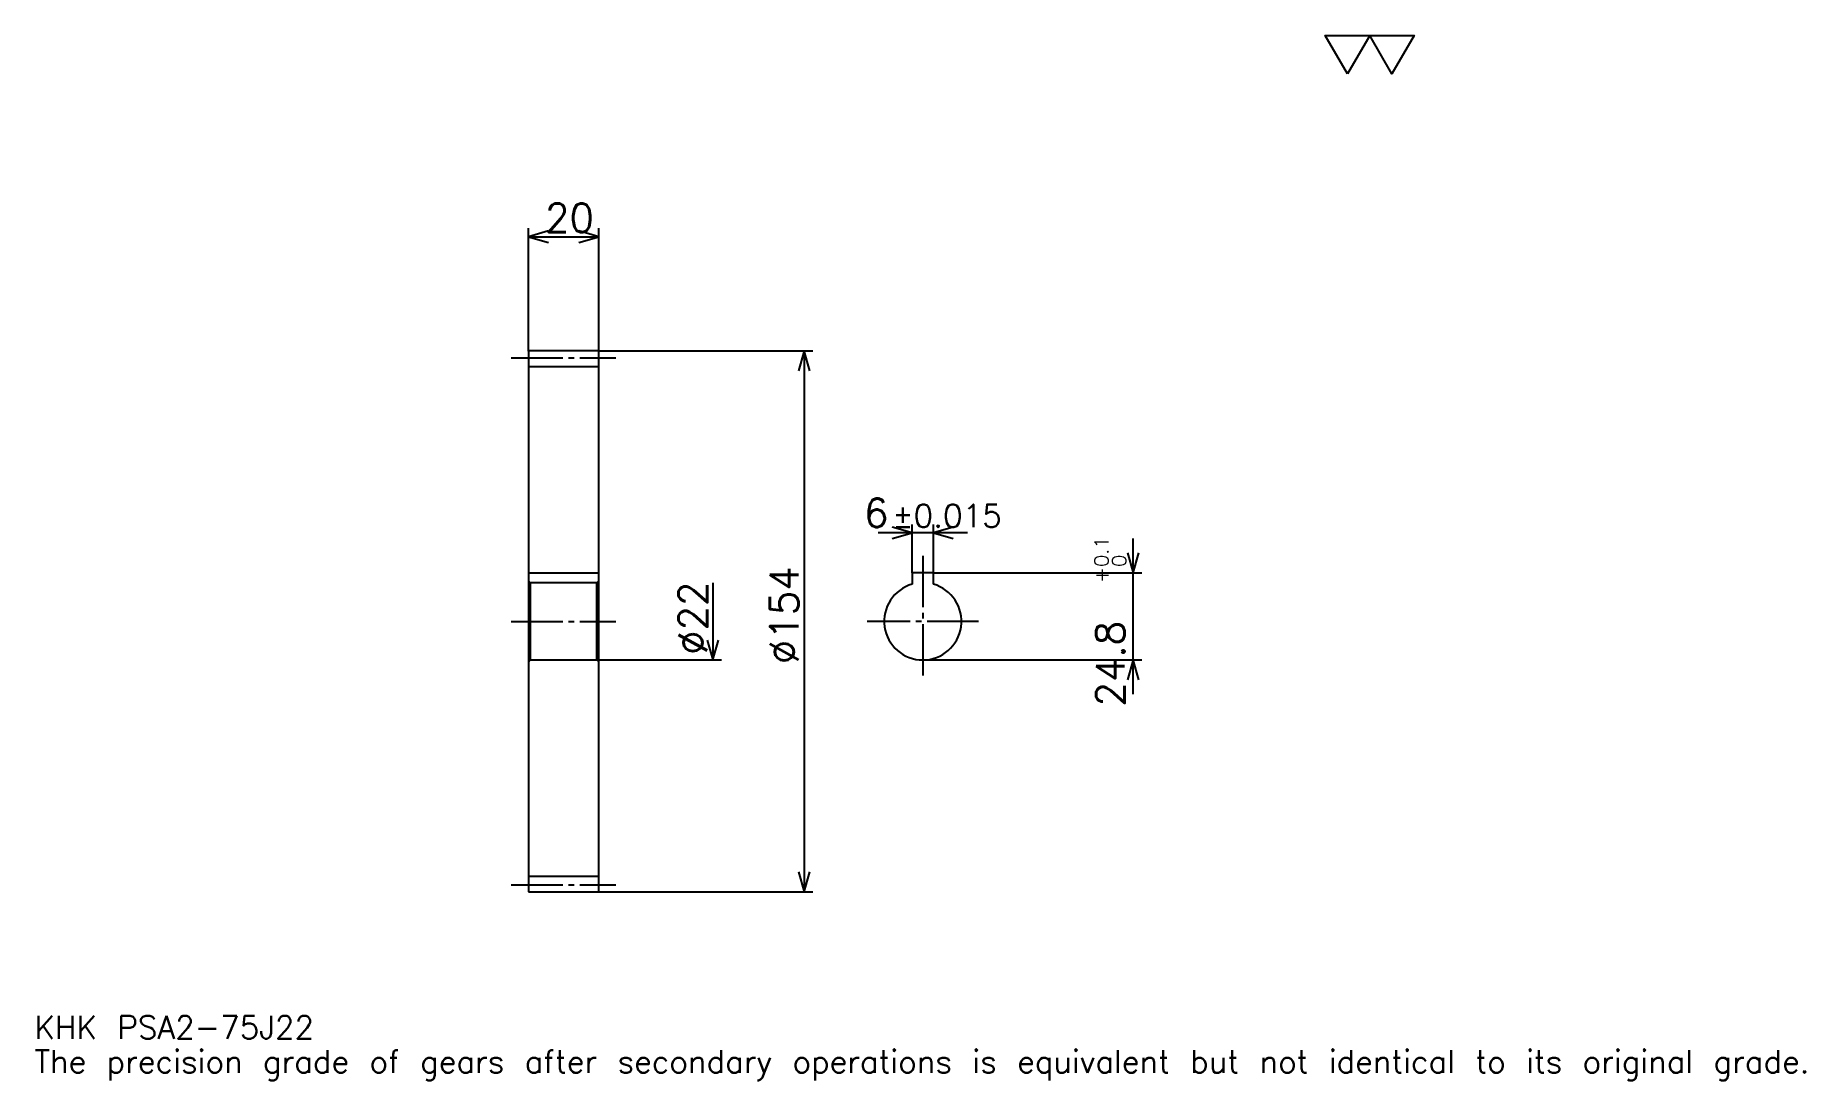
# Model space of a CAD drawing. Extents: x 17 to 520, y 6 to 303.
import ezdxf

# ---------------------------------------------------------------- set-up
doc = ezdxf.new("R2010")
doc.units = 0
doc.linetypes.add('DASHDOT', pattern=[19.5, 14.625, -1.625, 1.625, -1.625])
doc.layers.get('0').update_dxf_attribs({"linetype": 'CONTINUOUS'})
doc.layers.add('DASHDOT', color=6, linetype='DASHDOT')
doc.styles.add('KANJI', font='TXT', dxfattribs={"bigfont": 'BIGFONT'})

msp = doc.modelspace()

# ---------------------------------------------------------------- linework, layer by layer
at = {"color": 5}
for p, q in [((156.875, 213.6875), (156.875, 248.625)), ((176.875, 213.6875), (176.875, 248.625)), ((156.875, 246.1875), (176.875, 246.1875)), ((156.875, 213.587494), (156.875, 213.6875)), ((176.774994, 213.6875), (176.875, 213.6875)), ((176.875, 213.6875), (237.8125, 213.6875)), ((176.875, 213.587494), (176.875, 213.6875)), ((235.375, 213.6875), (235.375, 59.6875)), ((281.875, 161.862503), (256.375, 161.862503)), ((266.125, 150.487503), (266.125, 164.300003)), ((272.125, 150.487503), (272.125, 164.300003)), ((329, 115.9375), (329, 160.237503)), ((209.375, 147.6875), (209.375, 125.6875)), ((272.125, 150.487503), (331.4375, 150.487503)), ((176.875, 125.6875), (211.8125, 125.6875)), ((269.125, 125.6875), (331.4375, 125.6875)), ((176.774994, 59.6875), (176.875, 59.6875)), ((176.875, 59.6875), (237.8125, 59.6875))]:
    msp.add_line(p, q, dxfattribs=at)
at = {"color": 4}
for p, q in [((156.875, 209.1875), (176.875, 209.1875)), ((156.875, 150.487503), (176.875, 150.487503)), ((176.875, 148.1875), (176.375, 147.6875)), ((156.875, 125.1875), (157.375, 125.6875)), ((176.875, 125.1875), (176.375, 125.6875)), ((156.875, 64.1875), (176.875, 64.1875))]:
    msp.add_line(p, q, dxfattribs=at)
at = {"color": 7}
msp.add_lwpolyline([(390, 292.5), (383.662506, 303.484985), (409.012512, 303.484985), (402.674988, 292.5), (396.337494, 303.484985), (390, 292.5)], dxfattribs=at)
at = {"color": 5}
for points in [[(162.5625, 247.8125), (156.875, 246.1875), (162.5625, 244.5625)], [(171.1875, 244.5625), (176.875, 246.1875), (171.1875, 247.8125)], [(237, 208), (235.375, 213.6875), (233.75, 208)], [(260.4375, 160.237503), (266.125, 161.862503), (260.4375, 163.487503)], [(277.8125, 163.487503), (272.125, 161.862503), (277.8125, 160.237503)], [(327.375, 156.175003), (329, 150.487503), (330.625, 156.175003)], [(207.75, 131.375), (209.375, 125.6875), (211, 131.375)], [(330.625, 120), (329, 125.6875), (327.375, 120)], [(233.75, 65.375), (235.375, 59.6875), (237, 65.375)]]:
    msp.add_lwpolyline(points, dxfattribs=at)
at = {"color": 4}
for points in [[(156.875, 125.1875), (156.875, 59.787498), (156.975006, 59.6875), (176.774994, 59.6875), (176.875, 59.787498), (176.875, 213.587494), (176.774994, 213.6875), (156.975006, 213.6875), (156.875, 213.587494), (156.875, 125.1875)], [(156.875, 148.1875), (157.375, 147.6875), (157.375, 125.6875), (176.375, 125.6875), (176.375, 147.6875), (157.375, 147.6875)], [(272.125, 147.270508), (272.125, 150.487503), (266.125, 150.487503), (266.125, 147.270508)]]:
    msp.add_lwpolyline(points, dxfattribs=at)
msp.add_arc((269.125, 136.6875), 11, 105.82662089, 74.17337911, dxfattribs=at)
at = {"layer": 'DASHDOT', "color": 7}
for p, q in [((152, 211.6875), (181.75, 211.6875)), ((269.125, 155.362503), (269.125, 120.8125)), ((152, 136.6875), (181.75, 136.6875)), ((285, 136.6875), (253.25, 136.6875)), ((152, 61.6875), (181.75, 61.6875))]:
    msp.add_line(p, q, dxfattribs=at)

# ---------------------------------------------------------------- texts
at = {"color": 7, "style": 'KANJI'}
for s, height, p in [('20', 8.125, (161.59375, 247.487503)), ('6', 8.125, (252.353394, 163.487503)), ('%%p0.015', 6.5, (260.396149, 163.487503)), ('KHK PSA2-75J22', 6.5, (16.25, 17.875)), ('The precision grade of gears after secondary operations is equivalent but not identical to its original grade.', 6.5, (16.25, 8.125))]:
    msp.add_text(s, height=height, dxfattribs=at).set_placement(p)
for s, height, p in [('0.1', 4.0625, (322.012512, 152.158432)), ('%%c154', 8.125, (233.75, 124.5)), ('+', 4.0625, (322.012512, 147.608429)), ('0', 4.0625, (327.049988, 152.158432)), ('%%c22', 8.125, (207.75, 127.140625)), ('24.8', 8.125, (326.5625, 112.440216))]:
    msp.add_text(s, height=height, rotation=90, dxfattribs=at).set_placement(p)

doc.saveas('drawing.dxf')
